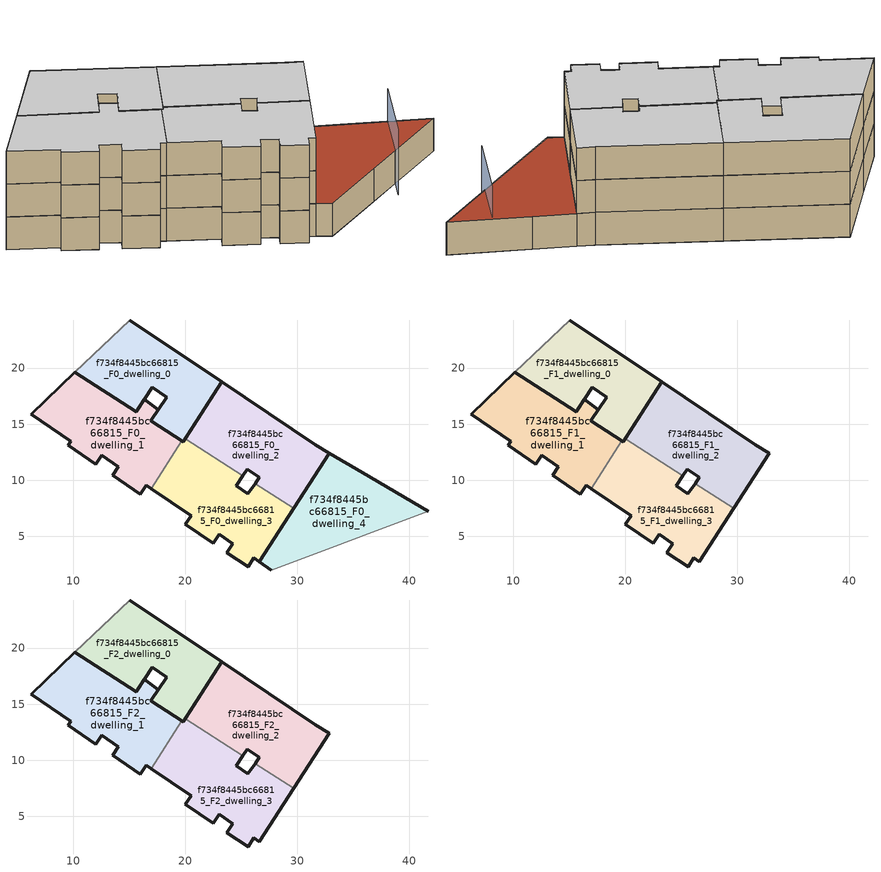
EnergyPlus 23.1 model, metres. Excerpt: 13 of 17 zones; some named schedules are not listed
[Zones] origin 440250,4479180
f734f8445bc66815_F0_dwelling_0
 floor ground (EU_floor_Construction): 19.8,13.43 23.23,18.78 15.04,24.29 10.14,19.61 15.59,16.12 17.03,18.28 18.31,17.38 16.89,15.29 z0
 wall outside (EU_wall_Construction): 15.04,24.29 23.23,18.78 19.8,13.43 16.89,15.29 18.31,17.38 17.03,18.28 15.59,16.12 10.14,19.61 z0:3
 wall adiabatic (EU_wall_Construction): 10.14,19.61 15.04,24.29 z0:3
f734f8445bc66815_F0_dwelling_1
 floor ground (EU_floor_Construction): 16.95,9.24 19.68,13.51 16.89,15.29 17.58,16.3 16.31,17.2 15.59,16.12 10.14,19.61 6.22,15.86 9.78,13.48 9.55,13.11 12.02,11.44 12.52,12.21 14.02,11.19 13.5,10.43 15.96,8.76 16.52,9.53 z0
 wall outside (EU_wall_Construction): 16.95,9.24 16.52,9.53 15.96,8.76 13.5,10.43 14.02,11.19 12.52,12.21 12.02,11.44 9.55,13.11 9.78,13.48 6.22,15.86 10.14,19.61 15.59,16.12 16.31,17.2 17.58,16.3 16.89,15.29 19.68,13.51 z0:3
 wall to f734f8445bc66815_F0_dwelling_3 (EU_wall_Construction): 19.68,13.51 16.95,9.24 z0:3
f734f8445bc66815_F0_dwelling_2
 floor ground (EU_floor_Construction): 29.66,7.49 32.82,12.42 31.58,13.15 23.23,18.78 19.97,13.69 25.12,10.39 25.51,10.97 26.6,10.24 26.22,9.7 z0
 wall outside (EU_wall_Construction): 26.22,9.7 26.6,10.24 25.51,10.97 25.12,10.39 / 19.97,13.69 23.23,18.78 31.58,13.15 32.82,12.42 29.66,7.49 z0:3
 wall to f734f8445bc66815_F0_dwelling_3 (EU_wall_Construction): 29.66,7.49 26.22,9.7 / 25.12,10.39 19.97,13.69 z0:3
f734f8445bc66815_F0_dwelling_3
 floor ground (EU_floor_Construction): 26.61,2.72 29.66,7.49 26.22,9.7 25.56,8.78 24.52,9.5 25.12,10.39 19.97,13.69 19.8,13.43 19.68,13.51 16.95,9.24 20.52,6.84 19.98,6.06 22.47,4.38 23.01,5.16 24.23,4.32 23.71,3.53 25.59,2.26 26.12,3.06 z0
 wall outside (EU_wall_Construction): 19.68,13.51 19.8,13.43 19.97,13.69 / 25.12,10.39 24.52,9.5 25.56,8.78 26.22,9.7 / 29.66,7.49 26.61,2.72 26.12,3.06 25.59,2.26 23.71,3.53 24.23,4.32 23.01,5.16 22.47,4.38 19.98,6.06 20.52,6.84 16.95,9.24 z0:3
f734f8445bc66815_F0_dwelling_4
 floor ground (EU_floor_Construction): 41.69,7.24 35.82,10.65 32.82,12.42 26.61,2.72 27.67,1.98 33.35,4.11 36.34,5.22 z0
 wall outside (EU_wall_Construction): 27.67,1.98 26.61,2.72 32.82,12.42 35.82,10.65 41.69,7.24 z0:3
 wall adiabatic (EU_wall_Construction): 41.69,7.24 36.34,5.22 33.35,4.11 27.67,1.98 z0:3
 roof outside (EU_roof_Construction): 41.69,7.24 36.34,5.22 33.35,4.11 27.67,1.98 26.61,2.72 32.82,12.42 35.82,10.65 z3
f734f8445bc66815_F1_dwelling_0
 floor to f734f8445bc66815_F0_dwelling_0 (EU_floor_Construction): 19.8,13.43 23.23,18.78 15.04,24.29 10.14,19.61 15.59,16.12 17.03,18.28 18.31,17.38 16.89,15.29 z3
 wall outside (EU_wall_Construction): 15.04,24.29 23.23,18.78 19.8,13.43 16.89,15.29 18.31,17.38 17.03,18.28 15.59,16.12 10.14,19.61 z3:6
 wall adiabatic (EU_wall_Construction): 10.14,19.61 15.04,24.29 z3:6
f734f8445bc66815_F1_dwelling_1
 floor to f734f8445bc66815_F0_dwelling_1 (EU_floor_Construction): 16.95,9.24 19.68,13.51 16.89,15.29 17.58,16.3 16.31,17.2 15.59,16.12 10.14,19.61 6.22,15.86 9.78,13.48 9.55,13.11 12.02,11.44 12.52,12.21 14.02,11.19 13.5,10.43 15.96,8.76 16.52,9.53 z3
 wall outside (EU_wall_Construction): 16.95,9.24 16.52,9.53 15.96,8.76 13.5,10.43 14.02,11.19 12.52,12.21 12.02,11.44 9.55,13.11 9.78,13.48 6.22,15.86 10.14,19.61 15.59,16.12 16.31,17.2 17.58,16.3 16.89,15.29 19.68,13.51 z3:6
 wall to f734f8445bc66815_F1_dwelling_3 (EU_wall_Construction): 19.68,13.51 16.95,9.24 z3:6
f734f8445bc66815_F1_dwelling_2
 floor to f734f8445bc66815_F0_dwelling_2 (EU_floor_Construction): 29.66,7.49 32.82,12.42 31.58,13.15 23.23,18.78 19.97,13.69 25.12,10.39 25.51,10.97 26.6,10.24 26.22,9.7 z3
 wall outside (EU_wall_Construction): 26.22,9.7 26.6,10.24 25.51,10.97 25.12,10.39 / 19.97,13.69 23.23,18.78 31.58,13.15 32.82,12.42 29.66,7.49 z3:6
 wall to f734f8445bc66815_F1_dwelling_3 (EU_wall_Construction): 29.66,7.49 26.22,9.7 / 25.12,10.39 19.97,13.69 z3:6
f734f8445bc66815_F1_dwelling_3
 floor to f734f8445bc66815_F0_dwelling_3 (EU_floor_Construction): 26.61,2.72 29.66,7.49 26.22,9.7 25.56,8.78 24.52,9.5 25.12,10.39 19.97,13.69 19.8,13.43 19.68,13.51 16.95,9.24 20.52,6.84 19.98,6.06 22.47,4.38 23.01,5.16 24.23,4.32 23.71,3.53 25.59,2.26 26.12,3.06 z3
 wall outside (EU_wall_Construction): 19.68,13.51 19.8,13.43 19.97,13.69 / 25.12,10.39 24.52,9.5 25.56,8.78 26.22,9.7 / 29.66,7.49 26.61,2.72 26.12,3.06 25.59,2.26 23.71,3.53 24.23,4.32 23.01,5.16 22.47,4.38 19.98,6.06 20.52,6.84 16.95,9.24 z3:6
f734f8445bc66815_F2_dwelling_0
 floor to f734f8445bc66815_F1_dwelling_0 (EU_floor_Construction): 19.8,13.43 23.23,18.78 15.04,24.29 10.14,19.61 15.59,16.12 17.03,18.28 18.31,17.38 16.89,15.29 z6
 wall outside (EU_wall_Construction): 15.04,24.29 23.23,18.78 19.8,13.43 16.89,15.29 18.31,17.38 17.03,18.28 15.59,16.12 10.14,19.61 z6:9
 wall adiabatic (EU_wall_Construction): 10.14,19.61 15.04,24.29 z6:9
 ceiling to f734f8445bc66815_F3_dwelling_0 (EU_floor_Construction): 23.23,18.78 19.8,13.43 16.89,15.29 18.31,17.38 17.03,18.28 15.59,16.12 10.14,19.61 15.04,24.29 z9
f734f8445bc66815_F2_dwelling_1
 floor to f734f8445bc66815_F1_dwelling_1 (EU_floor_Construction): 16.95,9.24 19.68,13.51 16.89,15.29 17.58,16.3 16.31,17.2 15.59,16.12 10.14,19.61 6.22,15.86 9.78,13.48 9.55,13.11 12.02,11.44 12.52,12.21 14.02,11.19 13.5,10.43 15.96,8.76 16.52,9.53 z6
 wall outside (EU_wall_Construction): 16.95,9.24 16.52,9.53 15.96,8.76 13.5,10.43 14.02,11.19 12.52,12.21 12.02,11.44 9.55,13.11 9.78,13.48 6.22,15.86 10.14,19.61 15.59,16.12 16.31,17.2 17.58,16.3 16.89,15.29 19.68,13.51 z6:9
 wall to f734f8445bc66815_F2_dwelling_3 (EU_wall_Construction): 19.68,13.51 16.95,9.24 z6:9
 ceiling to f734f8445bc66815_F3_dwelling_1 (EU_floor_Construction): 17.58,16.3 16.89,15.29 19.68,13.51 16.95,9.24 16.52,9.53 15.96,8.76 13.5,10.43 14.02,11.19 12.52,12.21 12.02,11.44 9.55,13.11 9.78,13.48 6.22,15.86 10.14,19.61 15.59,16.12 16.31,17.2 z9
f734f8445bc66815_F2_dwelling_2
 floor to f734f8445bc66815_F1_dwelling_2 (EU_floor_Construction): 29.66,7.49 32.82,12.42 31.58,13.15 23.23,18.78 19.97,13.69 25.12,10.39 25.51,10.97 26.6,10.24 26.22,9.7 z6
 wall outside (EU_wall_Construction): 26.22,9.7 26.6,10.24 25.51,10.97 25.12,10.39 / 19.97,13.69 23.23,18.78 31.58,13.15 32.82,12.42 29.66,7.49 z6:9
 wall to f734f8445bc66815_F2_dwelling_3 (EU_wall_Construction): 29.66,7.49 26.22,9.7 / 25.12,10.39 19.97,13.69 z6:9
 ceiling to f734f8445bc66815_F3_dwelling_2 (EU_floor_Construction): 31.58,13.15 32.82,12.42 29.66,7.49 26.22,9.7 26.6,10.24 25.51,10.97 25.12,10.39 19.97,13.69 23.23,18.78 z9
f734f8445bc66815_F2_dwelling_3
 floor to f734f8445bc66815_F1_dwelling_3 (EU_floor_Construction): 26.61,2.72 29.66,7.49 26.22,9.7 25.56,8.78 24.52,9.5 25.12,10.39 19.97,13.69 19.8,13.43 19.68,13.51 16.95,9.24 20.52,6.84 19.98,6.06 22.47,4.38 23.01,5.16 24.23,4.32 23.71,3.53 25.59,2.26 26.12,3.06 z6
 wall outside (EU_wall_Construction): 19.68,13.51 19.8,13.43 19.97,13.69 / 25.12,10.39 24.52,9.5 25.56,8.78 26.22,9.7 / 29.66,7.49 26.61,2.72 26.12,3.06 25.59,2.26 23.71,3.53 24.23,4.32 23.01,5.16 22.47,4.38 19.98,6.06 20.52,6.84 16.95,9.24 z6:9
 ceiling to f734f8445bc66815_F3_dwelling_3 (EU_floor_Construction): 26.22,9.7 29.66,7.49 26.61,2.72 26.12,3.06 25.59,2.26 23.71,3.53 24.23,4.32 23.01,5.16 22.47,4.38 19.98,6.06 20.52,6.84 16.95,9.24 19.68,13.51 19.8,13.43 19.97,13.69 25.12,10.39 24.52,9.5 25.56,8.78 z9
shading: 35.5,3.74 38.52,9.05 z0:6
[Building]
EU S2 Campaign: North Axis=0; Terrain=City; Solar Distribution=FullExterior
[Site:Location]
Madrid: Latitude=40.5; Longitude=-3.5; Time Zone=1; Elevation=609
[SizingPeriod:WeatherFileDays]
AnnualSizingPeriod: Begin Month=1; Begin Day of Month=1; End Month=12; End Day of Month=31; Day of Week for Start Day=Monday; Use Weather File Daylight Saving Period=No; Use Weather File Rain and Snow Indicators=No
[MATERIAL]
EU_InternalMass_Material: Roughness=MediumRough; Thickness=0.1; Conductivity=1; Density=1800; Specific Heat=900; Thermal Absorptance=0.9; Solar Absorptance=0.7; Visible Absorptance=0.7
[MATERIAL:NOMASS] Roughness=MediumRough; Thermal Absorptance=0.9; Solar Absorptance=0.7; Visible Absorptance=0.7
Name | Thermal Resistance
EU_wall_NoMass | 1.60022
EU_roof_NoMass | 1.57597
EU_floor_NoMass | 0.470652
[CONSTRUCTION]
EU_wall_Construction: EU_wall_NoMass
EU_roof_Construction: EU_roof_NoMass
EU_floor_Construction: EU_floor_NoMass
EU_InternalMass_Construction: EU_InternalMass_Material
[ZONE] Type=1; Multiplier=1; Ceiling Height=autocalculate; Floor Area=autocalculate; Part of Total Floor Area=Yes
Name | Volume
f734f8445bc66815_F0_dwelling_0 | 195.393
f734f8445bc66815_F1_dwelling_0; f734f8445bc66815_F2_dwelling_0 | 195.387
f734f8445bc66815_F0_dwelling_1; f734f8445bc66815_F1_dwelling_1; f734f8445bc66815_F2_dwelling_1 | 204.797
f734f8445bc66815_F0_dwelling_2; f734f8445bc66815_F1_dwelling_2; f734f8445bc66815_F2_dwelling_2 | 201.242
f734f8445bc66815_F0_dwelling_3; f734f8445bc66815_F1_dwelling_3; f734f8445bc66815_F2_dwelling_3 | 203.523
f734f8445bc66815_F0_dwelling_4 | 201.239
[INTERNALMASS] Construction=EU_InternalMass_Construction
Name | Zone or ZoneList | Surface Area
f734f8445bc66815_F0_dwelling_0_EU_InternalMass | f734f8445bc66815_F0_dwelling_0 | 65.1351
f734f8445bc66815_F0_dwelling_1_EU_InternalMass | f734f8445bc66815_F0_dwelling_1 | 68.2656
f734f8445bc66815_F0_dwelling_2_EU_InternalMass | f734f8445bc66815_F0_dwelling_2 | 67.0816
f734f8445bc66815_F0_dwelling_3_EU_InternalMass | f734f8445bc66815_F0_dwelling_3 | 67.8415
f734f8445bc66815_F0_dwelling_4_EU_InternalMass | f734f8445bc66815_F0_dwelling_4 | 67.0797
f734f8445bc66815_F1_dwelling_0_EU_InternalMass | f734f8445bc66815_F1_dwelling_0 | 62.8877
f734f8445bc66815_F1_dwelling_1_EU_InternalMass | f734f8445bc66815_F1_dwelling_1 | 96.6386
f734f8445bc66815_F1_dwelling_2_EU_InternalMass | f734f8445bc66815_F1_dwelling_2 | 81.0301
f734f8445bc66815_F1_dwelling_3_EU_InternalMass | f734f8445bc66815_F1_dwelling_3 | 94.8471
f734f8445bc66815_F2_dwelling_0_EU_InternalMass | f734f8445bc66815_F2_dwelling_0 | 62.8877
f734f8445bc66815_F2_dwelling_1_EU_InternalMass | f734f8445bc66815_F2_dwelling_1 | 96.6386
f734f8445bc66815_F2_dwelling_2_EU_InternalMass | f734f8445bc66815_F2_dwelling_2 | 81.0301
f734f8445bc66815_F2_dwelling_3_EU_InternalMass | f734f8445bc66815_F2_dwelling_3 | 94.8471
[OTHEREQUIPMENT] Fuel Type=Electricity; Design Level Calculation Method=Watts/Area; Power per Zone Floor Area=1; Fraction Latent=0; Fraction Radiant=0; Fraction Lost=0; Carbon Dioxide Generation Rate=0; EndUse Subcategory=EU_Step8_InternalGains
Name | Zone or ZoneList or Space or SpaceList | Schedule
EU_Step8_InternalGain_f734f8445bc66815_F0_dwelling_0_f000 | f734f8445bc66815_F0_dwelling_0 | EU_Step8_GainSchedule_f734f8445bc66815_F0_dwelling_0_f000
EU_Step8_InternalGain_f734f8445bc66815_F0_dwelling_1_f000 | f734f8445bc66815_F0_dwelling_1 | EU_Step8_GainSchedule_f734f8445bc66815_F0_dwelling_1_f000
EU_Step8_InternalGain_f734f8445bc66815_F0_dwelling_2_f000 | f734f8445bc66815_F0_dwelling_2 | EU_Step8_GainSchedule_f734f8445bc66815_F0_dwelling_2_f000
EU_Step8_InternalGain_f734f8445bc66815_F0_dwelling_3_f000 | f734f8445bc66815_F0_dwelling_3 | EU_Step8_GainSchedule_f734f8445bc66815_F0_dwelling_3_f000
EU_Step8_InternalGain_f734f8445bc66815_F0_dwelling_4_f000 | f734f8445bc66815_F0_dwelling_4 | EU_Step8_GainSchedule_f734f8445bc66815_F0_dwelling_4_f000
EU_Step8_InternalGain_f734f8445bc66815_F1_dwelling_0_f000 | f734f8445bc66815_F1_dwelling_0 | EU_Step8_GainSchedule_f734f8445bc66815_F1_dwelling_0_f000
EU_Step8_InternalGain_f734f8445bc66815_F1_dwelling_1_f000 | f734f8445bc66815_F1_dwelling_1 | EU_Step8_GainSchedule_f734f8445bc66815_F1_dwelling_1_f000
EU_Step8_InternalGain_f734f8445bc66815_F1_dwelling_2_f000 | f734f8445bc66815_F1_dwelling_2 | EU_Step8_GainSchedule_f734f8445bc66815_F1_dwelling_2_f000
EU_Step8_InternalGain_f734f8445bc66815_F1_dwelling_3_f000 | f734f8445bc66815_F1_dwelling_3 | EU_Step8_GainSchedule_f734f8445bc66815_F1_dwelling_3_f000
EU_Step8_InternalGain_f734f8445bc66815_F2_dwelling_0_f000 | f734f8445bc66815_F2_dwelling_0 | EU_Step8_GainSchedule_f734f8445bc66815_F2_dwelling_0_f000
EU_Step8_InternalGain_f734f8445bc66815_F2_dwelling_1_f000 | f734f8445bc66815_F2_dwelling_1 | EU_Step8_GainSchedule_f734f8445bc66815_F2_dwelling_1_f000
EU_Step8_InternalGain_f734f8445bc66815_F2_dwelling_2_f000 | f734f8445bc66815_F2_dwelling_2 | EU_Step8_GainSchedule_f734f8445bc66815_F2_dwelling_2_f000
EU_Step8_InternalGain_f734f8445bc66815_F2_dwelling_3_f000 | f734f8445bc66815_F2_dwelling_3 | EU_Step8_GainSchedule_f734f8445bc66815_F2_dwelling_3_f000
[ZONEVENTILATION:DESIGNFLOWRATE] Schedule=EU_AlwaysOn; Design Flow Rate Calculation Method=AirChanges/Hour; Air Changes per Hour=0.480704; Ventilation Type=Natural; Fan Pressure Rise=0; Fan Total Efficiency=1; Constant Term Coefficient=1; Temperature Term Coefficient=0; Velocity Term Coefficient=0; Velocity Squared Term Coefficient=0; Minimum Indoor Temperature=-100; Maximum Indoor Temperature=100; Delta Temperature=-100; Minimum Outdoor Temperature=-100; Maximum Outdoor Temperature=100; Maximum Wind Speed=40
Name | Zone or ZoneList or Space or SpaceList
EU_ConstantAir_f734f8445bc66815_F0_dwelling_0 | f734f8445bc66815_F0_dwelling_0
EU_ConstantAir_f734f8445bc66815_F0_dwelling_1 | f734f8445bc66815_F0_dwelling_1
EU_ConstantAir_f734f8445bc66815_F0_dwelling_2 | f734f8445bc66815_F0_dwelling_2
EU_ConstantAir_f734f8445bc66815_F0_dwelling_3 | f734f8445bc66815_F0_dwelling_3
EU_ConstantAir_f734f8445bc66815_F0_dwelling_4 | f734f8445bc66815_F0_dwelling_4
EU_ConstantAir_f734f8445bc66815_F1_dwelling_0 | f734f8445bc66815_F1_dwelling_0
EU_ConstantAir_f734f8445bc66815_F1_dwelling_1 | f734f8445bc66815_F1_dwelling_1
EU_ConstantAir_f734f8445bc66815_F1_dwelling_2 | f734f8445bc66815_F1_dwelling_2
EU_ConstantAir_f734f8445bc66815_F1_dwelling_3 | f734f8445bc66815_F1_dwelling_3
EU_ConstantAir_f734f8445bc66815_F2_dwelling_0 | f734f8445bc66815_F2_dwelling_0
EU_ConstantAir_f734f8445bc66815_F2_dwelling_1 | f734f8445bc66815_F2_dwelling_1
EU_ConstantAir_f734f8445bc66815_F2_dwelling_2 | f734f8445bc66815_F2_dwelling_2
EU_ConstantAir_f734f8445bc66815_F2_dwelling_3 | f734f8445bc66815_F2_dwelling_3
[HVACTEMPLATE:THERMOSTAT] Constant Heating Setpoint=20; Constant Cooling Setpoint=50
EU_HeatOnly_f734f8445bc66815_F0_dwelling_0; EU_HeatOnly_f734f8445bc66815_F0_dwelling_1; EU_HeatOnly_f734f8445bc66815_F0_dwelling_2; EU_HeatOnly_f734f8445bc66815_F0_dwelling_3; EU_HeatOnly_f734f8445bc66815_F0_dwelling_4; EU_HeatOnly_f734f8445bc66815_F1_dwelling_0; EU_HeatOnly_f734f8445bc66815_F1_dwelling_1; EU_HeatOnly_f734f8445bc66815_F1_dwelling_2; EU_HeatOnly_f734f8445bc66815_F1_dwelling_3; EU_HeatOnly_f734f8445bc66815_F2_dwelling_0; EU_HeatOnly_f734f8445bc66815_F2_dwelling_1; EU_HeatOnly_f734f8445bc66815_F2_dwelling_2; EU_HeatOnly_f734f8445bc66815_F2_dwelling_3; EU_HeatOnly_f734f8445bc66815_F3_dwelling_0; EU_HeatOnly_f734f8445bc66815_F3_dwelling_1; EU_HeatOnly_f734f8445bc66815_F3_dwelling_2; EU_HeatOnly_f734f8445bc66815_F3_dwelling_3
[HVACTEMPLATE:ZONE:IDEALLOADSAIRSYSTEM] System Availability Schedule=EU_AlwaysOn; Maximum Heating Supply Air Temperature=50; Minimum Cooling Supply Air Temperature=13; Maximum Heating Supply Air Humidity Ratio=0.0156; Minimum Cooling Supply Air Humidity Ratio=0.0077; Heating Limit=NoLimit; Cooling Limit=NoLimit; Heating Availability Schedule=EU_AlwaysOn; Cooling Availability Schedule=EU_CoolingOff; Dehumidification Control Type=ConstantSensibleHeatRatio; Cooling Sensible Heat Ratio=0.7; Dehumidification Setpoint=60; Humidification Control Type=None; Humidification Setpoint=30; Outdoor Air Method=None; Outdoor Air Flow Rate per Person=0.00944; Outdoor Air Flow Rate per Zone Floor Area=0; Outdoor Air Flow Rate per Zone=0; Demand Controlled Ventilation Type=None; Outdoor Air Economizer Type=NoEconomizer; Heat Recovery Type=None; Sensible Heat Recovery Effectiveness=0.7; Latent Heat Recovery Effectiveness=0.65
Name | Template Thermostat
f734f8445bc66815_F0_dwelling_0 | EU_HeatOnly_f734f8445bc66815_F0_dwelling_0
f734f8445bc66815_F0_dwelling_1 | EU_HeatOnly_f734f8445bc66815_F0_dwelling_1
f734f8445bc66815_F0_dwelling_2 | EU_HeatOnly_f734f8445bc66815_F0_dwelling_2
f734f8445bc66815_F0_dwelling_3 | EU_HeatOnly_f734f8445bc66815_F0_dwelling_3
f734f8445bc66815_F0_dwelling_4 | EU_HeatOnly_f734f8445bc66815_F0_dwelling_4
f734f8445bc66815_F1_dwelling_0 | EU_HeatOnly_f734f8445bc66815_F1_dwelling_0
f734f8445bc66815_F1_dwelling_1 | EU_HeatOnly_f734f8445bc66815_F1_dwelling_1
f734f8445bc66815_F1_dwelling_2 | EU_HeatOnly_f734f8445bc66815_F1_dwelling_2
f734f8445bc66815_F1_dwelling_3 | EU_HeatOnly_f734f8445bc66815_F1_dwelling_3
f734f8445bc66815_F2_dwelling_0 | EU_HeatOnly_f734f8445bc66815_F2_dwelling_0
f734f8445bc66815_F2_dwelling_1 | EU_HeatOnly_f734f8445bc66815_F2_dwelling_1
f734f8445bc66815_F2_dwelling_2 | EU_HeatOnly_f734f8445bc66815_F2_dwelling_2
f734f8445bc66815_F2_dwelling_3 | EU_HeatOnly_f734f8445bc66815_F2_dwelling_3
[SIZING:ZONE] Zone Cooling Design Supply Air Temperature Input Method=SupplyAirTemperature; Zone Cooling Design Supply Air Temperature=13; Zone Heating Design Supply Air Temperature Input Method=SupplyAirTemperature; Zone Heating Design Supply Air Temperature=50; Zone Cooling Design Supply Air Humidity Ratio=0.008; Zone Heating Design Supply Air Humidity Ratio=0.008; Cooling Design Air Flow Method=DesignDay; Cooling Design Air Flow Rate=0; Cooling Minimum Air Flow per Zone Floor Area=0.000762; Cooling Minimum Air Flow=0; Cooling Minimum Air Flow Fraction=0.2; Heating Design Air Flow Method=DesignDay; Heating Design Air Flow Rate=0; Heating Maximum Air Flow per Zone Floor Area=0.002032; Heating Maximum Air Flow=0.141576; Heating Maximum Air Flow Fraction=0.3; Account for Dedicated Outdoor Air System=No; Dedicated Outdoor Air System Control Strategy=NeutralSupplyAir; Dedicated Outdoor Air Low Setpoint Temperature for Design=autosize; Dedicated Outdoor Air High Setpoint Temperature for Design=autosize; Zone Load Sizing Method=Sensible Load Only No Latent Load; Zone Latent Cooling Design Supply Air Humidity Ratio Input Method=HumidityRatioDifference; Zone Cooling Design Supply Air Humidity Ratio Difference=0.005; Zone Latent Heating Design Supply Air Humidity Ratio Input Method=HumidityRatioDifference; Zone Humidification Design Supply Air Humidity Ratio Difference=0.005
f734f8445bc66815_F0_dwelling_0; f734f8445bc66815_F0_dwelling_1; f734f8445bc66815_F0_dwelling_2; f734f8445bc66815_F0_dwelling_3; f734f8445bc66815_F0_dwelling_4; f734f8445bc66815_F1_dwelling_0; f734f8445bc66815_F1_dwelling_1; f734f8445bc66815_F1_dwelling_2; f734f8445bc66815_F1_dwelling_3; f734f8445bc66815_F2_dwelling_0; f734f8445bc66815_F2_dwelling_1; f734f8445bc66815_F2_dwelling_2; f734f8445bc66815_F2_dwelling_3
[SCHEDULE:FILE] Column Number=1; Rows to Skip at Top=0; Number of Hours of Data=8760; Column Separator=Comma; Interpolate to Timestep=No; Minutes per Item=60; Adjust Schedule for Daylight Savings=Yes
Name | File
EU_Step8_GainSchedule_f734f8445bc66815_F0_dwelling_0_f000 | ../../schedules/f734f8445bc66815/f734f8445bc66815_F0_dwelling_0_f000_gain.csv
EU_Step8_GainSchedule_f734f8445bc66815_F0_dwelling_1_f000 | ../../schedules/f734f8445bc66815/f734f8445bc66815_F0_dwelling_1_f000_gain.csv
EU_Step8_GainSchedule_f734f8445bc66815_F0_dwelling_2_f000 | ../../schedules/f734f8445bc66815/f734f8445bc66815_F0_dwelling_2_f000_gain.csv
EU_Step8_GainSchedule_f734f8445bc66815_F0_dwelling_3_f000 | ../../schedules/f734f8445bc66815/f734f8445bc66815_F0_dwelling_3_f000_gain.csv
EU_Step8_GainSchedule_f734f8445bc66815_F0_dwelling_4_f000 | ../../schedules/f734f8445bc66815/f734f8445bc66815_F0_dwelling_4_f000_gain.csv
EU_Step8_GainSchedule_f734f8445bc66815_F1_dwelling_0_f000 | ../../schedules/f734f8445bc66815/f734f8445bc66815_F1_dwelling_0_f000_gain.csv
